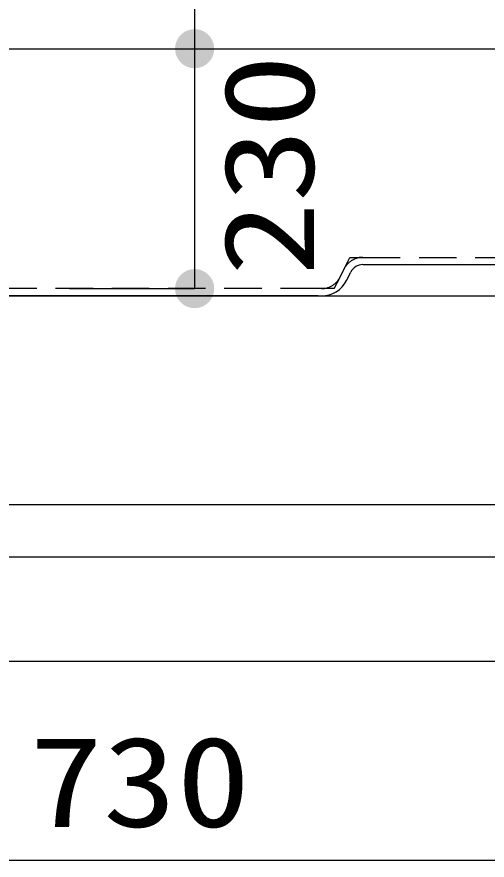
# Model space of a CAD drawing. Units: millimetres, scale not verified. Extents: x -24131 to 8910, y -6308 to 6308.
# Drawn here: x -4994 to -4543, y -4322 to -3513 of the extents above; entities that cross this region are included whole.
import ezdxf
from ezdxf.enums import TextEntityAlignment as Align

# ---------------------------------------------------------------- set-up
doc = ezdxf.new("R2010")
doc.units = ezdxf.units.MM
doc.header["$LTSCALE"] = 30
doc.linetypes.add('DASHED1', pattern=[1.8, 1.2, -0.6])
doc.linetypes.add('DOUBLE_CHAIN1', pattern=[8.8, 5, -1, 0.6, -0.6, 0.6, -1])
for name, color, linetype, lineweight in [('0-1_空気管', 3, 'Continuous', 25), ('0-8_製作', 3, 'Continuous', 25), ('0-B_機器', 2, 'Continuous', 25), ('1-5_00クル-フ-6寸法', 132, 'Continuous', 25)]:
    doc.layers.add(name, color=color, linetype=linetype, lineweight=lineweight)
doc.styles.add('ＭＳ ゴシック', font='')
doc.styles.get('ＭＳ ゴシック').set_extended_font_data('MS Gothic')

msp = doc.modelspace()

# ---------------------------------------------------------------- linework, layer by layer
at = {"layer": '0-1_空気管', "linetype": 'DOUBLE_CHAIN1'}
for p, q in [((-4679.79, -3754.68), (-4674.26, -3743.63)), ((-4674.26, -3743.63), (-4661.9, -3743.63)), ((-4689.26, -3773.63), (-4683.73, -3762.57)), ((-4689.26, -3773.63), (-4704.85, -3773.63))]:
    msp.add_line(p, q, dxfattribs=at)
at = {"layer": '0-1_空気管', "linetype": 'DASHED1'}
for p, q in [((-4661.9, -3743.63), (-4513.38, -3743.63)), ((-4683.73, -3762.57), (-4679.79, -3754.68)), ((-4704.85, -3773.63), (-5056.9, -3773.63))]:
    msp.add_line(p, q, dxfattribs=at)
at = {"layer": '0-1_空気管'}
for p, q in [((-4661.9, -3750.63), (-4516.63, -3750.63)), ((-4677.47, -3765.7), (-4673.53, -3757.81)), ((-4704.85, -3780.63), (-5056.9, -3780.63))]:
    msp.add_line(p, q, dxfattribs=at)
at = {"layer": '0-1_空気管', "linetype": 'DASHED1'}
for centre, start, end in [((-4661.9, -3763.63), 90, 153.435), ((-4701.62, -3753.63), 270, 333.435)]:
    msp.add_arc(centre, 20, start, end, dxfattribs=at)
at = {"layer": '0-1_空気管'}
for centre, radius, start, end in [((-4661.9, -3763.63), 13, 90, 153.435), ((-4701.62, -3753.63), 27, 270, 333.435)]:
    msp.add_arc(centre, radius, start, end, dxfattribs=at)
at = {"layer": '0-8_製作'}
msp.add_line((-5244.26, -3543.63), (-4514.26, -3543.63), dxfattribs=at)
at = {"layer": '0-B_機器'}
for p, q in [((-6224.26, -3780.63), (-3424.26, -3780.63)), ((-6274.26, -3980.63), (-3374.26, -3980.63)), ((-6274.26, -4030.63), (-3374.26, -4030.63))]:
    msp.add_line(p, q, dxfattribs=at)
msp.add_lwpolyline([(-6274.26, -3980.63), (-6274.26, -4130.63), (-3374.26, -4130.63)], dxfattribs=at)
at = {"layer": '1-5_00クル-フ-6寸法', "color": 4}
for p, q in [((-4823.32, -2653.63), (-4823.32, -3543.63)), ((-4920.26, -3543.63), (-4823.32, -3543.63)), ((-4920.26, -3543.63), (-4823.32, -3543.63)), ((-4823.32, -3543.63), (-4823.32, -3773.63)), ((-4943.32, -3773.63), (-4823.32, -3773.63)), ((-5244.26, -4321.52), (-4514.26, -4321.52))]:
    msp.add_line(p, q, dxfattribs=at)
at = {"layer": '1-5_00クル-フ-6寸法'}
for points in [[(-4823.32, -3543.63), (-4839.15, -3533.58), (-4837.77, -3531.68)], [(-4823.32, -3543.63), (-4839.15, -3533.58), (-4837.77, -3531.68)], [(-4823.32, -3543.63), (-4837.77, -3531.68), (-4836.15, -3529.96)], [(-4823.32, -3543.63), (-4837.77, -3531.68), (-4836.15, -3529.96)], [(-4823.32, -3543.63), (-4836.15, -3529.96), (-4834.34, -3528.46)], [(-4823.32, -3543.63), (-4836.15, -3529.96), (-4834.34, -3528.46)], [(-4823.32, -3543.63), (-4834.34, -3528.46), (-4832.35, -3527.2)], [(-4823.32, -3543.63), (-4834.34, -3528.46), (-4832.35, -3527.2)], [(-4823.32, -3543.63), (-4832.35, -3527.2), (-4830.22, -3526.19)], [(-4823.32, -3543.63), (-4832.35, -3527.2), (-4830.22, -3526.19)], [(-4823.32, -3543.63), (-4830.22, -3526.19), (-4827.98, -3525.47)], [(-4823.32, -3543.63), (-4830.22, -3526.19), (-4827.98, -3525.47)], [(-4823.32, -3543.63), (-4827.98, -3525.47), (-4825.67, -3525.02)], [(-4823.32, -3543.63), (-4827.98, -3525.47), (-4825.67, -3525.02)], [(-4823.32, -3543.63), (-4825.67, -3525.02), (-4823.32, -3524.88)], [(-4823.32, -3543.63), (-4825.67, -3525.02), (-4823.32, -3524.88)], [(-4823.32, -3543.63), (-4823.32, -3524.88), (-4820.97, -3525.02)], [(-4823.32, -3543.63), (-4823.32, -3524.88), (-4820.97, -3525.02)], [(-4823.32, -3543.63), (-4820.97, -3525.02), (-4818.66, -3525.47)], [(-4823.32, -3543.63), (-4820.97, -3525.02), (-4818.66, -3525.47)], [(-4823.32, -3543.63), (-4818.66, -3525.47), (-4816.42, -3526.19)], [(-4823.32, -3543.63), (-4818.66, -3525.47), (-4816.42, -3526.19)], [(-4823.32, -3543.63), (-4816.42, -3526.19), (-4814.29, -3527.2)], [(-4823.32, -3543.63), (-4816.42, -3526.19), (-4814.29, -3527.2)], [(-4823.32, -3543.63), (-4814.29, -3527.2), (-4812.3, -3528.46)], [(-4823.32, -3543.63), (-4814.29, -3527.2), (-4812.3, -3528.46)], [(-4823.32, -3543.63), (-4812.3, -3528.46), (-4810.48, -3529.96)], [(-4823.32, -3543.63), (-4812.3, -3528.46), (-4810.48, -3529.96)], [(-4823.32, -3543.63), (-4810.48, -3529.96), (-4808.87, -3531.68)], [(-4823.32, -3543.63), (-4810.48, -3529.96), (-4808.87, -3531.68)], [(-4823.32, -3543.63), (-4808.87, -3531.68), (-4807.49, -3533.58)], [(-4823.32, -3543.63), (-4808.87, -3531.68), (-4807.49, -3533.58)], [(-4823.32, -3543.63), (-4842.03, -3542.45), (-4841.74, -3540.11)], [(-4823.32, -3543.63), (-4842.03, -3542.45), (-4841.74, -3540.11)], [(-4823.32, -3543.63), (-4841.74, -3540.11), (-4841.15, -3537.83)], [(-4823.32, -3543.63), (-4841.74, -3540.11), (-4841.15, -3537.83)], [(-4823.32, -3543.63), (-4841.15, -3537.83), (-4840.28, -3535.64)], [(-4823.32, -3543.63), (-4841.15, -3537.83), (-4840.28, -3535.64)], [(-4823.32, -3543.63), (-4840.28, -3535.64), (-4839.15, -3533.58)], [(-4823.32, -3543.63), (-4840.28, -3535.64), (-4839.15, -3533.58)], [(-4823.32, -3543.63), (-4807.49, -3533.58), (-4806.35, -3535.64)], [(-4823.32, -3543.63), (-4807.49, -3533.58), (-4806.35, -3535.64)], [(-4823.32, -3543.63), (-4806.35, -3535.64), (-4805.49, -3537.83)], [(-4823.32, -3543.63), (-4806.35, -3535.64), (-4805.49, -3537.83)], [(-4823.32, -3543.63), (-4805.49, -3537.83), (-4804.9, -3540.11)], [(-4823.32, -3543.63), (-4805.49, -3537.83), (-4804.9, -3540.11)], [(-4823.32, -3543.63), (-4804.9, -3540.11), (-4804.61, -3542.45)], [(-4823.32, -3543.63), (-4804.9, -3540.11), (-4804.61, -3542.45)], [(-4823.32, -3543.63), (-4842.03, -3544.8), (-4842.03, -3542.45)], [(-4823.32, -3543.63), (-4842.03, -3544.8), (-4842.03, -3542.45)], [(-4823.32, -3543.63), (-4841.74, -3547.14), (-4842.03, -3544.8)], [(-4823.32, -3543.63), (-4841.74, -3547.14), (-4842.03, -3544.8)], [(-4823.32, -3543.63), (-4841.15, -3549.42), (-4841.74, -3547.14)], [(-4823.32, -3543.63), (-4841.15, -3549.42), (-4841.74, -3547.14)], [(-4823.32, -3543.63), (-4840.28, -3551.61), (-4841.15, -3549.42)], [(-4823.32, -3543.63), (-4840.28, -3551.61), (-4841.15, -3549.42)], [(-4823.32, -3543.63), (-4839.15, -3553.67), (-4840.28, -3551.61)], [(-4823.32, -3543.63), (-4839.15, -3553.67), (-4840.28, -3551.61)], [(-4823.32, -3543.63), (-4837.77, -3555.58), (-4839.15, -3553.67)], [(-4823.32, -3543.63), (-4837.77, -3555.58), (-4839.15, -3553.67)], [(-4823.32, -3543.63), (-4836.15, -3557.3), (-4837.77, -3555.58)], [(-4823.32, -3543.63), (-4836.15, -3557.3), (-4837.77, -3555.58)], [(-4823.32, -3543.63), (-4834.34, -3558.8), (-4836.15, -3557.3)], [(-4823.32, -3543.63), (-4834.34, -3558.8), (-4836.15, -3557.3)], [(-4823.32, -3543.63), (-4832.35, -3560.06), (-4834.34, -3558.8)], [(-4823.32, -3543.63), (-4832.35, -3560.06), (-4834.34, -3558.8)], [(-4823.32, -3543.63), (-4830.22, -3561.06), (-4832.35, -3560.06)], [(-4823.32, -3543.63), (-4830.22, -3561.06), (-4832.35, -3560.06)], [(-4823.32, -3543.63), (-4827.98, -3561.79), (-4830.22, -3561.06)], [(-4823.32, -3543.63), (-4827.98, -3561.79), (-4830.22, -3561.06)], [(-4823.32, -3543.63), (-4825.67, -3562.23), (-4827.98, -3561.79)], [(-4823.32, -3543.63), (-4825.67, -3562.23), (-4827.98, -3561.79)], [(-4823.32, -3543.63), (-4823.32, -3562.38), (-4825.67, -3562.23)], [(-4823.32, -3543.63), (-4823.32, -3562.38), (-4825.67, -3562.23)], [(-4823.32, -3543.63), (-4804.61, -3542.45), (-4804.61, -3544.8)], [(-4823.32, -3543.63), (-4804.61, -3542.45), (-4804.61, -3544.8)], [(-4823.32, -3543.63), (-4820.97, -3562.23), (-4823.32, -3562.38)], [(-4823.32, -3543.63), (-4818.66, -3561.79), (-4820.97, -3562.23)], [(-4823.32, -3543.63), (-4816.42, -3561.06), (-4818.66, -3561.79)], [(-4823.32, -3543.63), (-4814.29, -3560.06), (-4816.42, -3561.06)], [(-4823.32, -3543.63), (-4812.3, -3558.8), (-4814.29, -3560.06)], [(-4823.32, -3543.63), (-4810.48, -3557.3), (-4812.3, -3558.8)], [(-4823.32, -3543.63), (-4808.87, -3555.58), (-4810.48, -3557.3)], [(-4823.32, -3543.63), (-4807.49, -3553.67), (-4808.87, -3555.58)], [(-4823.32, -3543.63), (-4806.35, -3551.61), (-4807.49, -3553.67)], [(-4823.32, -3543.63), (-4805.49, -3549.42), (-4806.35, -3551.61)], [(-4823.32, -3543.63), (-4804.9, -3547.14), (-4805.49, -3549.42)], [(-4823.32, -3543.63), (-4804.61, -3544.8), (-4804.9, -3547.14)], [(-4823.32, -3543.63), (-4820.97, -3562.23), (-4823.32, -3562.38)], [(-4823.32, -3543.63), (-4818.66, -3561.79), (-4820.97, -3562.23)], [(-4823.32, -3543.63), (-4816.42, -3561.06), (-4818.66, -3561.79)], [(-4823.32, -3543.63), (-4814.29, -3560.06), (-4816.42, -3561.06)], [(-4823.32, -3543.63), (-4812.3, -3558.8), (-4814.29, -3560.06)], [(-4823.32, -3543.63), (-4810.48, -3557.3), (-4812.3, -3558.8)], [(-4823.32, -3543.63), (-4808.87, -3555.58), (-4810.48, -3557.3)], [(-4823.32, -3543.63), (-4807.49, -3553.67), (-4808.87, -3555.58)], [(-4823.32, -3543.63), (-4806.35, -3551.61), (-4807.49, -3553.67)], [(-4823.32, -3543.63), (-4805.49, -3549.42), (-4806.35, -3551.61)], [(-4823.32, -3543.63), (-4804.9, -3547.14), (-4805.49, -3549.42)], [(-4823.32, -3543.63), (-4804.61, -3544.8), (-4804.9, -3547.14)], [(-4823.32, -3773.63), (-4836.15, -3759.96), (-4834.34, -3758.46)], [(-4823.32, -3773.63), (-4834.34, -3758.46), (-4832.35, -3757.2)], [(-4823.32, -3773.63), (-4832.35, -3757.2), (-4830.22, -3756.19)], [(-4823.32, -3773.63), (-4830.22, -3756.19), (-4827.98, -3755.47)], [(-4823.32, -3773.63), (-4827.98, -3755.47), (-4825.67, -3755.02)], [(-4823.32, -3773.63), (-4825.67, -3755.02), (-4823.32, -3754.88)], [(-4823.32, -3773.63), (-4823.32, -3754.88), (-4820.97, -3755.02)], [(-4823.32, -3773.63), (-4820.97, -3755.02), (-4818.66, -3755.47)], [(-4823.32, -3773.63), (-4818.66, -3755.47), (-4816.42, -3756.19)], [(-4823.32, -3773.63), (-4816.42, -3756.19), (-4814.29, -3757.2)], [(-4823.32, -3773.63), (-4814.29, -3757.2), (-4812.3, -3758.46)], [(-4823.32, -3773.63), (-4812.3, -3758.46), (-4810.48, -3759.96)], [(-4823.32, -3773.63), (-4841.15, -3767.83), (-4840.28, -3765.64)], [(-4823.32, -3773.63), (-4840.28, -3765.64), (-4839.15, -3763.58)], [(-4823.32, -3773.63), (-4839.15, -3763.58), (-4837.77, -3761.68)], [(-4823.32, -3773.63), (-4837.77, -3761.68), (-4836.15, -3759.96)], [(-4823.32, -3773.63), (-4810.48, -3759.96), (-4808.87, -3761.68)], [(-4823.32, -3773.63), (-4808.87, -3761.68), (-4807.49, -3763.58)], [(-4823.32, -3773.63), (-4807.49, -3763.58), (-4806.35, -3765.64)], [(-4823.32, -3773.63), (-4806.35, -3765.64), (-4805.49, -3767.83)], [(-4823.32, -3773.63), (-4842.03, -3772.45), (-4841.74, -3770.11)], [(-4823.32, -3773.63), (-4842.03, -3774.8), (-4842.03, -3772.45)], [(-4823.32, -3773.63), (-4841.74, -3777.14), (-4842.03, -3774.8)], [(-4823.32, -3773.63), (-4841.74, -3770.11), (-4841.15, -3767.83)], [(-4823.32, -3773.63), (-4841.15, -3779.42), (-4841.74, -3777.14)], [(-4823.32, -3773.63), (-4840.28, -3781.61), (-4841.15, -3779.42)], [(-4823.32, -3773.63), (-4839.15, -3783.67), (-4840.28, -3781.61)], [(-4823.32, -3773.63), (-4837.77, -3785.58), (-4839.15, -3783.67)], [(-4823.32, -3773.63), (-4836.15, -3787.3), (-4837.77, -3785.58)], [(-4823.32, -3773.63), (-4834.34, -3788.8), (-4836.15, -3787.3)], [(-4823.32, -3773.63), (-4832.35, -3790.06), (-4834.34, -3788.8)], [(-4823.32, -3773.63), (-4830.22, -3791.06), (-4832.35, -3790.06)], [(-4823.32, -3773.63), (-4827.98, -3791.79), (-4830.22, -3791.06)], [(-4823.32, -3773.63), (-4825.67, -3792.23), (-4827.98, -3791.79)], [(-4823.32, -3773.63), (-4823.32, -3792.38), (-4825.67, -3792.23)], [(-4823.32, -3773.63), (-4805.49, -3767.83), (-4804.9, -3770.11)], [(-4823.32, -3773.63), (-4804.9, -3770.11), (-4804.61, -3772.45)], [(-4823.32, -3773.63), (-4804.61, -3772.45), (-4804.61, -3774.8)], [(-4823.32, -3773.63), (-4820.97, -3792.23), (-4823.32, -3792.38)], [(-4823.32, -3773.63), (-4818.66, -3791.79), (-4820.97, -3792.23)], [(-4823.32, -3773.63), (-4816.42, -3791.06), (-4818.66, -3791.79)], [(-4823.32, -3773.63), (-4814.29, -3790.06), (-4816.42, -3791.06)], [(-4823.32, -3773.63), (-4812.3, -3788.8), (-4814.29, -3790.06)], [(-4823.32, -3773.63), (-4810.48, -3787.3), (-4812.3, -3788.8)], [(-4823.32, -3773.63), (-4808.87, -3785.58), (-4810.48, -3787.3)], [(-4823.32, -3773.63), (-4807.49, -3783.67), (-4808.87, -3785.58)], [(-4823.32, -3773.63), (-4806.35, -3781.61), (-4807.49, -3783.67)], [(-4823.32, -3773.63), (-4805.49, -3779.42), (-4806.35, -3781.61)], [(-4823.32, -3773.63), (-4804.9, -3777.14), (-4805.49, -3779.42)], [(-4823.32, -3773.63), (-4804.61, -3774.8), (-4804.9, -3777.14)]]:
    msp.add_solid(points, dxfattribs=at)

# ---------------------------------------------------------------- texts
at = {"layer": '1-5_00クル-フ-6寸法', "color": 3, "style": 'ＭＳ ゴシック', "width": 1.2}
msp.add_text('230', height=86.66, rotation=90, dxfattribs=at).set_placement((-4682.91, -3761.48), align=Align.BOTTOM_LEFT)
msp.add_text('730', height=86.66, dxfattribs=at).set_placement((-4982.12, -4315.67), align=Align.BOTTOM_LEFT)

doc.saveas('drawing.dxf')
